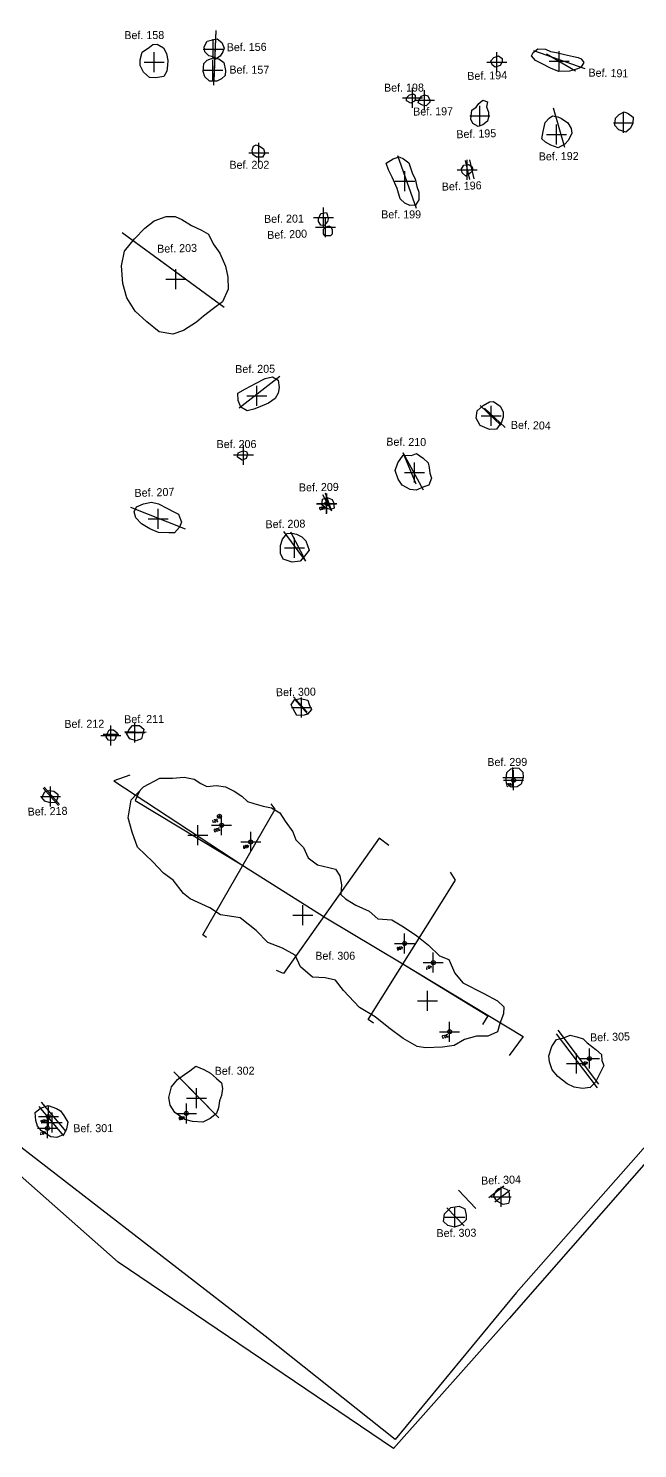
# Model space of a CAD drawing. Header units: metres. Extents: x 4462689 to 4462813, y 5793999 to 5794154.
# Drawn here: x 4462714.84 to 4462730.07, y 5793999.48 to 5794034.97 of the extents above; entities that cross this region are included whole.
import ezdxf
from ezdxf.enums import TextEntityAlignment as Align

# ---------------------------------------------------------------- set-up
doc = ezdxf.new("R2010")
doc.units = ezdxf.units.M
doc.header["$PDMODE"] = 2
doc.header["$PDSIZE"] = 0.25
for name, color, linetype in [('Bef.Nr.', 7, 'Continuous'), ('Befunde Pl.1', 7, 'Continuous'), ('GGok', 50, 'Continuous'), ('GGuk', 5, 'Continuous'), ('Keramik Pl.1', 60, 'Continuous'), ('Profile', 5, 'Continuous')]:
    doc.layers.add(name, color=color, linetype=linetype)
doc.layers.get('0').off()
doc.styles.add('ROMANS', font='ROMANS.shx', dxfattribs={"width": 0.75})

# ---------------------------------------------------------------- blocks, each defined once
blk = doc.blocks.new('MESSPUNKT')
for p, q in [((0.04, 0), (-0.04, 0)), ((0, -0.04), (0, 0.04))]:
    blk.add_line(p, q)
blk.add_circle((0, 0), 0.05)
at = {"style": 'ROMANS', "width": 0.75, "flags": 1}
for tag, p in [('STANDPUNKT', (-0.06, -0.05)), ('MESSWERT', (-0.06, 0.05)), ('KOORDINATEN', (-0.06, -0.15))]:
    blk.add_attdef(tag, text='', height=0.07, dxfattribs=at).set_placement(p, align=Align.RIGHT)
at = {"style": 'ROMANS', "width": 0.75}
for tag, p in [('NUMMER', (0.06, 0.05)), ('INFO', (0.06, -0.15))]:
    blk.add_attdef(tag, p, '', height=0.07, dxfattribs=at)

msp = doc.modelspace()

# ---------------------------------------------------------------- linework, layer by layer
at = {"layer": 'Befunde Pl.1'}
for points in [[(4462718.219764297, 5794034.486815101, 52.7935), (4462718.296903322, 5794034.345747491, 52.7838), (4462718.326685591, 5794034.172554689, 52.8025), (4462718.323519126, 5794034.053628183, 52.7913), (4462718.299434175, 5794033.90205881, 52.78739999999999), (4462718.223890414, 5794033.769938107, 52.79469999999999), (4462718.023865011, 5794033.735312129, 52.7948), (4462717.865632193, 5794033.750279594, 52.803), (4462717.723834822, 5794033.883514709, 52.79139999999999), (4462717.635656712, 5794034.04736803, 52.8072), (4462717.639410755, 5794034.186354314, 52.8005), (4462717.686448079, 5794034.378819636, 52.8121), (4462717.86894374, 5794034.505769168, 52.812), (4462717.949036434, 5794034.576009685, 52.80359999999999), (4462718.061711182, 5794034.578376353, 52.8031)], [(4462719.564398482, 5794034.715525632, 52.76209999999999), (4462719.674636286, 5794034.620093214, 52.759), (4462719.737512424, 5794034.479535606, 52.7787), (4462719.6980235, 5794034.386681287, 52.80149999999999), (4462719.638119176, 5794034.277508524, 52.8119), (4462719.547838286, 5794034.222222624, 52.8268), (4462719.423541618, 5794034.271792658, 52.8166), (4462719.349564388, 5794034.28728522, 52.8102), (4462719.249730913, 5794034.390101402, 52.8011), (4462719.23686482, 5794034.51651704, 52.80689999999999), (4462719.313684676, 5794034.6586588, 52.7932), (4462719.410911989, 5794034.68207438, 52.7733)], [(4462727.573518334, 5794034.465189337, 52.6162), (4462727.764317973, 5794034.451980336, 52.6203), (4462727.889917315, 5794034.397272887, 52.6297), (4462728.043100282, 5794034.376588865, 52.634), (4462728.238678811, 5794034.31971498, 52.6477), (4462728.461181344, 5794034.269358617, 52.6288), (4462728.581273038, 5794034.251425557, 52.6309), (4462728.655510503, 5794034.216191358, 52.6276), (4462728.723762454, 5794034.121564028, 52.61079999999999), (4462728.648762954, 5794034.000723122, 52.60839999999999), (4462728.541419964, 5794033.956172898, 52.6173), (4462728.362552709, 5794033.904422002, 52.6293), (4462728.099247659, 5794033.899246082, 52.65699999999999), (4462727.910401853, 5794033.973508196, 52.6348), (4462727.669017295, 5794034.09995785, 52.63049999999999), (4462727.517128992, 5794034.175750617, 52.63329999999999), (4462727.414403518, 5794034.287530969, 52.6243), (4462727.453640053, 5794034.376091538, 52.6179)], [(4462719.727730531, 5794034.120208507, 52.7809), (4462719.768325147, 5794033.92675162, 52.8047), (4462719.763503157, 5794033.795231894, 52.7897), (4462719.66852958, 5794033.71451238, 52.8073), (4462719.550564127, 5794033.655301554, 52.8065), (4462719.369424087, 5794033.659302288, 52.8206), (4462719.252698107, 5794033.765675622, 52.823), (4462719.209396014, 5794033.898610448, 52.83079999999999), (4462719.223406124, 5794034.096422095, 52.8091), (4462719.310391458, 5794034.179758472, 52.81179999999999), (4462719.422922404, 5794034.225005197, 52.8176), (4462719.601354179, 5794034.211342407, 52.8095)], [(4462726.588077578, 5794034.288252352, 52.64079999999999), (4462726.683068105, 5794034.226505694, 52.6533), (4462726.681519524, 5794034.13862935, 52.6513), (4462726.629422478, 5794034.044641331, 52.647), (4462726.508175294, 5794034.009357899, 52.64029999999999), (4462726.433962861, 5794034.066056707, 52.637), (4462726.401898486, 5794034.160368826, 52.647), (4462726.47473968, 5794034.24496747, 52.6535)], [(4462724.469581949, 5794033.343160256, 52.64269999999999), (4462724.509978644, 5794033.309971146, 52.64969999999999), (4462724.512018874, 5794033.20061806, 52.6461), (4462724.493005398, 5794033.156800623, 52.6358), (4462724.40206641, 5794033.102482666, 52.6452), (4462724.291635983, 5794033.168567464, 52.64549999999999), (4462724.294394764, 5794033.242720272, 52.6334), (4462724.368357212, 5794033.318421569, 52.63609999999999)], [(4462724.741566071, 5794033.313294431, 52.6471), (4462724.827889661, 5794033.290203359, 52.65209999999999), (4462724.865361818, 5794033.19612766, 52.6516), (4462724.874616809, 5794033.133996467, 52.6508), (4462724.784356828, 5794033.03631517, 52.6629), (4462724.692930078, 5794033.055120479, 52.6594), (4462724.581366882, 5794033.111839549, 52.6332), (4462724.610510625, 5794033.186905468, 52.6496), (4462724.669245464, 5794033.283195595, 52.6517)], [(4462726.291734885, 5794033.018668821, 52.62529999999999), (4462726.339992972, 5794032.883276736, 52.6275), (4462726.337503653, 5794032.764934591, 52.6274), (4462726.317455437, 5794032.653591386, 52.6179), (4462726.197828473, 5794032.561875033, 52.62199999999999), (4462726.078824561, 5794032.52303383, 52.63419999999999), (4462725.946063738, 5794032.594185527, 52.62679999999999), (4462725.896976433, 5794032.70925023, 52.6363), (4462725.927554444, 5794032.927975619, 52.63819999999999), (4462726.028632304, 5794033.003743594, 52.6346), (4462726.095957412, 5794033.098704324, 52.6214), (4462726.199036285, 5794033.185296159, 52.6442), (4462726.311815355, 5794033.142090476, 52.6299)], [(4462728.07713598, 5794032.768731277, 52.6582), (4462728.165124635, 5794032.726461114, 52.6576), (4462728.323316473, 5794032.615230577, 52.6454), (4462728.402388613, 5794032.476303775, 52.6311), (4462728.425720637, 5794032.353367259, 52.6259), (4462728.342901584, 5794032.18484161, 52.6434), (4462728.24959338, 5794032.077618389, 52.6595), (4462728.083991129, 5794031.990234786, 52.6631), (4462727.894845156, 5794032.059984705, 52.65979999999999), (4462727.766829869, 5794032.133577683, 52.65579999999999), (4462727.669760589, 5794032.214914358, 52.6531), (4462727.70296946, 5794032.401294134, 52.6438), (4462727.752910749, 5794032.6246199, 52.6514), (4462727.852646597, 5794032.731719155, 52.6622), (4462727.942756821, 5794032.787271272, 52.6678)], [(4462729.829168403, 5794032.85015713, 52.583), (4462729.957439775, 5794032.758059438, 52.6139), (4462729.950609406, 5794032.596215853, 52.62059999999999), (4462729.878516494, 5794032.476524616, 52.6142), (4462729.776591752, 5794032.378464651, 52.60819999999999), (4462729.599063074, 5794032.44105018, 52.6086), (4462729.499091495, 5794032.548886415, 52.6032), (4462729.515275909, 5794032.727544928, 52.5905), (4462729.604580395, 5794032.820857353, 52.5848), (4462729.730395677, 5794032.889795984, 52.5944)], [(4462720.532459145, 5794032.061755135, 52.6768), (4462720.636034862, 5794032.021889852, 52.67759999999999), (4462720.72220147, 5794031.96605576, 52.67269999999999), (4462720.755496476, 5794031.859160098, 52.6687), (4462720.694316823, 5794031.754203202, 52.6931), (4462720.546747185, 5794031.757225102, 52.6993), (4462720.448433612, 5794031.819057629, 52.6892), (4462720.436888169, 5794031.934975846, 52.6894), (4462720.468627726, 5794032.031539246, 52.6946)], [(4462724.108634478, 5794031.767714955, 52.6392), (4462724.213312402, 5794031.717400024, 52.6425), (4462724.349160019, 5794031.615359468, 52.6441), (4462724.39488926, 5794031.489126799, 52.6439), (4462724.43894147, 5794031.342248611, 52.6576), (4462724.508699188, 5794031.218085327, 52.6406), (4462724.551979182, 5794031.026650502, 52.6393), (4462724.602437226, 5794030.878920661, 52.6243), (4462724.60006422, 5794030.689733853, 52.63429999999999), (4462724.516435284, 5794030.560205434, 52.64), (4462724.377029326, 5794030.544458094, 52.6536), (4462724.251633217, 5794030.603653161, 52.6425), (4462724.129391461, 5794030.713063961, 52.6321), (4462724.056367795, 5794030.972163873, 52.6509), (4462723.935836037, 5794031.258729425, 52.6606), (4462723.840533161, 5794031.442543903, 52.65869999999999), (4462723.787259311, 5794031.605447113, 52.6597), (4462723.957248551, 5794031.71540137, 52.6409)], [(4462725.844448421, 5794031.572157685, 52.6478), (4462725.930888159, 5794031.514432719, 52.6441), (4462725.952289664, 5794031.424741553, 52.6374), (4462725.891721238, 5794031.36172135, 52.63799999999999), (4462725.772784626, 5794031.281115504, 52.6275), (4462725.684936364, 5794031.361076388, 52.6292), (4462725.667430582, 5794031.467952239, 52.6315), (4462725.722947916, 5794031.554554352, 52.6348)], [(4462718.680183033, 5794030.194920869, 52.75269999999999), (4462718.921175259, 5794030.048048282, 52.7627), (4462719.172538009, 5794029.93310409, 52.7479), (4462719.34252103, 5794029.835179871, 52.71959999999999), (4462719.457333299, 5794029.590699559, 52.6965), (4462719.623201582, 5794029.360093808, 52.67839999999999), (4462719.768473694, 5794029.029663521, 52.6927), (4462719.825753764, 5794028.756977248, 52.6719), (4462719.832584616, 5794028.455817723, 52.6712), (4462719.693742852, 5794028.141654766, 52.6832), (4462719.469170103, 5794027.977625741, 52.6753), (4462719.222596019, 5794027.785631179, 52.70649999999999), (4462719.044858197, 5794027.628526004, 52.7012), (4462718.723149083, 5794027.421193671, 52.655), (4462718.455041995, 5794027.329173404, 52.7389), (4462718.113680854, 5794027.391379285, 52.756), (4462717.798964217, 5794027.644696651, 52.7607), (4462717.514449616, 5794027.903402609, 52.7735), (4462717.304734217, 5794028.241426469, 52.79399999999999), (4462717.205272091, 5794028.602351761, 52.7906), (4462717.170932209, 5794029.042513995, 52.7885), (4462717.247674249, 5794029.410360415, 52.7736), (4462717.492397819, 5794029.712994146, 52.7976), (4462717.749421217, 5794029.978512456, 52.79469999999999), (4462717.982808658, 5794030.161076612, 52.7751), (4462718.282871626, 5794030.270690963, 52.77989999999999), (4462718.509252049, 5794030.271765445, 52.7759)], [(4462722.295787544, 5794030.373159674, 52.6428), (4462722.313135388, 5794030.320611577, 52.6585), (4462722.332794111, 5794030.215416452, 52.66259999999999), (4462722.32085379, 5794030.145331726, 52.6576), (4462722.234839783, 5794030.047179596, 52.6665), (4462722.151563959, 5794030.058251056, 52.6778), (4462722.095805532, 5794030.152022894, 52.6689), (4462722.096299849, 5794030.214356559, 52.6554), (4462722.154956638, 5794030.34838518, 52.6566)], [(4462722.397618292, 5794030.01469195, 52.6545), (4462722.433836312, 5794029.940209031, 52.65399999999999), (4462722.433645713, 5794029.830702942, 52.6589), (4462722.388909209, 5794029.791092147, 52.6565), (4462722.253999924, 5794029.786904648, 52.659), (4462722.221462118, 5794029.841584634, 52.6582), (4462722.214090297, 5794029.956910505, 52.6554), (4462722.264884073, 5794030.005588243, 52.65399999999999), (4462722.346855672, 5794030.036277281, 52.6486)], [(4462721.087507061, 5794026.181391197, 52.6224), (4462721.109334272, 5794026.000919861, 52.6034), (4462721.085575139, 5794025.860678057, 52.6003), (4462721.01169997, 5794025.722790569, 52.6209), (4462720.843768432, 5794025.606755536, 52.6529), (4462720.62270811, 5794025.516348268, 52.6783), (4462720.475195641, 5794025.458930142, 52.6879), (4462720.308495162, 5794025.416970035, 52.6847), (4462720.152188212, 5794025.508561396, 52.6903), (4462720.08228531, 5794025.676017045, 52.6929), (4462720.073099095, 5794025.855051297, 52.6794), (4462720.268933948, 5794025.967638865, 52.6815), (4462720.514970089, 5794026.095844393, 52.6772), (4462720.763679473, 5794026.222458144, 52.6501), (4462720.94622632, 5794026.269055341, 52.6337)], [(4462726.463743163, 5794025.648764858, 52.7127), (4462726.634169221, 5794025.534446623, 52.70859999999999), (4462726.706842443, 5794025.39430993, 52.7239), (4462726.709219718, 5794025.256775175, 52.7138), (4462726.661598011, 5794025.130083926, 52.7044), (4462726.542655749, 5794024.957144229, 52.701), (4462726.364432286, 5794024.952083861, 52.69919999999999), (4462726.133815376, 5794025.049901755, 52.6926), (4462726.034090634, 5794025.228777901, 52.695), (4462726.057992614, 5794025.413210423, 52.7106), (4462726.206039641, 5794025.549891431, 52.7171), (4462726.361958026, 5794025.639255615, 52.71399999999999)], [(4462720.290774738, 5794024.401772043, 52.704), (4462720.321044243, 5794024.329185218, 52.70839999999999), (4462720.287089379, 5794024.220608805, 52.7035), (4462720.181907317, 5794024.182590074, 52.7059), (4462720.065856957, 5794024.261073919, 52.7066), (4462720.085688422, 5794024.364727973, 52.7031), (4462720.212835415, 5794024.419870716, 52.71329999999999)], [(4462717.723509375, 5794023.088895598, 52.67369999999999), (4462717.921659876, 5794023.13294998, 52.6674), (4462718.09546195, 5794023.089536631, 52.6611), (4462718.316405293, 5794022.976163927, 52.6696), (4462718.459504242, 5794022.895976019, 52.68399999999999), (4462718.595453845, 5794022.835846196, 52.674), (4462718.667036256, 5794022.630439142, 52.6865), (4462718.619889531, 5794022.506756943, 52.6911), (4462718.493012475, 5794022.363889476, 52.6679), (4462718.351560638, 5794022.365161374, 52.6951), (4462718.091606738, 5794022.373214958, 52.6873), (4462717.875837072, 5794022.469845704, 52.6792), (4462717.670207352, 5794022.594838777, 52.6799), (4462717.52445833, 5794022.742030768, 52.68869999999999), (4462717.483307176, 5794022.891707861, 52.6874), (4462717.547116899, 5794023.015179152, 52.6791)], [(4462722.430114401, 5794023.203125341, 52.691), (4462722.470165015, 5794023.121257898, 52.7108), (4462722.484658837, 5794022.98679549, 52.6988), (4462722.392218544, 5794022.953451947, 52.7193), (4462722.27755444, 5794022.98741065, 52.719), (4462722.177565053, 5794023.064396119, 52.72059999999999), (4462722.189276917, 5794023.20983632, 52.7073), (4462722.308022908, 5794023.246033004, 52.704)], [(4462721.545658394, 5794022.334180929, 52.7292), (4462721.673871383, 5794022.266724798, 52.73659999999999), (4462721.77265765, 5794022.165190551, 52.7329), (4462721.857159267, 5794021.933244766, 52.7292), (4462721.745753604, 5794021.783880687, 52.7186), (4462721.638308795, 5794021.661208959, 52.7248), (4462721.43064862, 5794021.632281247, 52.7116), (4462721.210511015, 5794021.707893641, 52.71679999999999), (4462721.146359547, 5794021.852667117, 52.7292), (4462721.145369719, 5794022.04657212, 52.7286), (4462721.192351138, 5794022.205082077, 52.7134), (4462721.307833802, 5794022.346504615, 52.7101), (4462721.430339271, 5794022.360958339, 52.7209)], [(4462721.636448711, 5794018.223701723, 52.76299999999999), (4462721.823421142, 5794018.18734186, 52.7869), (4462721.861767693, 5794018.078425827, 52.7833), (4462721.916890004, 5794017.950138842, 52.7841), (4462721.817094557, 5794017.831882686, 52.7707), (4462721.731871957, 5794017.808725647, 52.7744), (4462721.554847322, 5794017.800564827, 52.772), (4462721.4656853, 5794017.954058518, 52.7596), (4462721.405945113, 5794018.063533401, 52.76659999999999), (4462721.496671925, 5794018.195583753, 52.7606)], [(4462716.969386663, 5794017.441293918, 52.7188), (4462717.059821678, 5794017.371067443, 52.7132), (4462717.009104906, 5794017.212641974, 52.7198), (4462716.977473318, 5794017.177901614, 52.7329), (4462716.847299584, 5794017.186366174, 52.73859999999999), (4462716.787169069, 5794017.260356587, 52.7324), (4462716.824312258, 5794017.358393331, 52.72079999999999), (4462716.863338647, 5794017.444527825, 52.7108)], [(4462717.623645607, 5794017.552411389, 52.7364), (4462717.725777806, 5794017.458431263, 52.74429999999999), (4462717.698384401, 5794017.317061602, 52.7567), (4462717.672435134, 5794017.215157551, 52.756), (4462717.536861318, 5794017.170464146, 52.7701), (4462717.380085083, 5794017.221186451, 52.7485), (4462717.301820824, 5794017.336177562, 52.73649999999999), (4462717.350363628, 5794017.441334616, 52.7575), (4462717.44099997, 5794017.549737308, 52.74799999999999)], [(4462727.099543284, 5794016.481519409, 52.75249999999999), (4462727.198848162, 5794016.384449583, 52.7549), (4462727.209677601, 5794016.250605481, 52.7611), (4462727.155300905, 5794016.08423678, 52.75929999999999), (4462727.054628129, 5794016.017856343, 52.7662), (4462726.910791699, 5794016.006969139, 52.7631), (4462726.786670442, 5794016.105483725, 52.76699999999999), (4462726.78024952, 5794016.204853853, 52.7613), (4462726.795110063, 5794016.373272865, 52.7542), (4462726.897628845, 5794016.46776953, 52.7622), (4462727.004135705, 5794016.494053913, 52.7558)], [(4462715.576689437, 5794015.836146059, 52.72639999999999), (4462715.572636134, 5794015.735770662, 52.738), (4462715.516664105, 5794015.618413335, 52.75059999999999), (4462715.359231633, 5794015.626155884, 52.7483), (4462715.253600216, 5794015.657040404, 52.74119999999999), (4462715.181951484, 5794015.752044401, 52.739), (4462715.255509896, 5794015.890367392, 52.7307), (4462715.358501991, 5794015.930513104, 52.7322), (4462715.477620216, 5794015.913571183, 52.7247)], [(4462718.130495061, 5794016.237450598, 52.7559), (4462718.446221024, 5794016.232809791, 52.78819999999999), (4462718.737676702, 5794016.262042772, 52.7898), (4462718.982344181, 5794016.212561111, 52.78909999999999), (4462719.152750881, 5794016.104015193, 52.774), (4462719.303063686, 5794016.027926098, 52.77709999999999), (4462719.547968324, 5794016.052370507, 52.76849999999999), (4462719.769676802, 5794016.021826754, 52.7939), (4462719.983011644, 5794015.906318466, 52.7875), (4462720.176805936, 5794015.781212941, 52.78529999999999), (4462720.320979916, 5794015.655286162, 52.7915), (4462720.47643612, 5794015.600412047, 52.76749999999999), (4462720.709747923, 5794015.537940831, 52.7887), (4462720.914221797, 5794015.497249739, 52.7841), (4462721.123039535, 5794015.369041618, 52.7881), (4462721.258640482, 5794015.159750378, 52.7909), (4462721.448026784, 5794014.895389587, 52.7939), (4462721.525829151, 5794014.693932489, 52.7894), (4462721.719802432, 5794014.500989971, 52.7786), (4462721.837572449, 5794014.242403924, 52.7829), (4462722.071269718, 5794014.072223323, 52.77), (4462722.347378472, 5794014.005748248, 52.762), (4462722.516568653, 5794013.963435101, 52.75719999999999), (4462722.625814272, 5794013.795019973, 52.75479999999999), (4462722.664042889, 5794013.569394746, 52.7419), (4462722.65157726, 5794013.330502516, 52.7389), (4462722.766192849, 5794013.216991519, 52.7315), (4462723.025436328, 5794013.059168961, 52.72549999999999), (4462723.355977328, 5794012.9110687, 52.7291), (4462723.57524612, 5794012.718453549, 52.73039999999999), (4462723.923567176, 5794012.692675813, 52.7363), (4462724.214849805, 5794012.520384228, 52.7466), (4462724.551536285, 5794012.297190871, 52.7406), (4462724.842214148, 5794012.05933951, 52.7406), (4462725.119707374, 5794011.796996204, 52.7509), (4462725.352078435, 5794011.704059187, 52.7425), (4462725.49761047, 5794011.361211879, 52.7404), (4462725.699474469, 5794011.115180222, 52.7376), (4462726.224389663, 5794010.849858834, 52.7439), (4462726.569693279, 5794010.667949919, 52.73749999999999), (4462726.725751389, 5794010.520380187, 52.722), (4462726.718281209, 5794010.346819919, 52.738), (4462726.620036417, 5794010.106087784, 52.7235), (4462726.56979296, 5794009.893311364, 52.7211), (4462726.325410653, 5794009.785435982, 52.7004), (4462726.04272957, 5794009.786695075, 52.7155), (4462725.744699869, 5794009.699983035, 52.7204), (4462725.480480542, 5794009.555199759, 52.7344), (4462725.194684582, 5794009.508935411, 52.7503), (4462724.767031224, 5794009.498090805, 52.7406), (4462724.559673197, 5794009.523710677, 52.72429999999999), (4462724.206908697, 5794009.731788567, 52.7483), (4462723.846611104, 5794009.994800075, 52.7479), (4462723.506881909, 5794010.271899199, 52.73579999999999), (4462723.118205875, 5794010.506462965, 52.7278), (4462722.715331558, 5794010.924773647, 52.7258), (4462722.515619884, 5794011.187135262, 52.7414), (4462722.263069081, 5794011.244109129, 52.74329999999999), (4462721.939675473, 5794011.257018987, 52.75), (4462721.642158109, 5794011.516554473, 52.7664), (4462721.511054883, 5794011.809414788, 52.7832), (4462721.189218892, 5794011.987060992, 52.7749), (4462720.828930715, 5794012.124317104, 52.7689), (4462720.536778411, 5794012.42575672, 52.7774), (4462720.132788872, 5794012.742683198, 52.7841), (4462719.868519243, 5794012.786472262, 52.7727), (4462719.643912162, 5794012.820717112, 52.7734), (4462719.373431897, 5794012.995188531, 52.7838), (4462718.884056339, 5794013.214741103, 52.7946), (4462718.717536755, 5794013.350270172, 52.78059999999999), (4462718.45922367, 5794013.686287776, 52.8016), (4462718.220861204, 5794013.858999369, 52.7977), (4462717.955414007, 5794014.145442742, 52.785), (4462717.571377159, 5794014.50817861, 52.79679999999999), (4462717.435936983, 5794014.886494416, 52.7725), (4462717.337086563, 5794015.245821014, 52.7641), (4462717.407921686, 5794015.697177364, 52.7812), (4462717.722612762, 5794016.015592356, 52.7655)], [(4462728.383102375, 5794009.812006366, 52.7423), (4462728.55101477, 5794009.767409086, 52.74239999999999), (4462728.702414407, 5794009.721616505, 52.7387), (4462728.808107451, 5794009.621730419, 52.72719999999999), (4462729.022998146, 5794009.454518461, 52.7354), (4462729.161130827, 5794009.329226271, 52.7436), (4462729.171586984, 5794009.176511541, 52.749), (4462729.223006507, 5794009.053062877, 52.7566), (4462729.138224229, 5794008.884142585, 52.7614), (4462729.018274883, 5794008.635430954, 52.7425), (4462728.880527264, 5794008.501258367, 52.71029999999999), (4462728.687842451, 5794008.476334229, 52.711), (4462728.483405601, 5794008.513217614, 52.7205), (4462728.303178478, 5794008.592141087, 52.7129), (4462728.073236374, 5794008.778026424, 52.7124), (4462727.928724728, 5794008.946784104, 52.69989999999999), (4462727.867632063, 5794009.141336426, 52.7129), (4462727.850380962, 5794009.295216799, 52.71959999999999), (4462727.919707343, 5794009.523870626, 52.7416), (4462728.036213849, 5794009.699906629, 52.7481), (4462728.201341907, 5794009.733421176, 52.7498)], [(4462719.027413371, 5794009.036503574, 52.803), (4462719.225641806, 5794008.948836379, 52.8174), (4462719.392596417, 5794008.857159458, 52.81629999999999), (4462719.544142786, 5794008.731451431, 52.8131), (4462719.664986628, 5794008.619416542, 52.8016), (4462719.697832469, 5794008.480116432, 52.7803), (4462719.669596949, 5794008.300568623, 52.7861), (4462719.619131639, 5794008.168410756, 52.7707), (4462719.594792461, 5794007.991398399, 52.7721), (4462719.545493412, 5794007.851386244, 52.7639), (4462719.388497877, 5794007.728839387, 52.7589), (4462719.200501482, 5794007.636602705, 52.75059999999999), (4462718.941477118, 5794007.649534401, 52.7663), (4462718.751754319, 5794007.703250689, 52.7674), (4462718.505014499, 5794007.878893141, 52.7759), (4462718.38385633, 5794008.06296046, 52.7883), (4462718.355481034, 5794008.250540423, 52.7885), (4462718.42350319, 5794008.520954746, 52.7669), (4462718.566338589, 5794008.700159264, 52.7954), (4462718.74504974, 5794008.827387149, 52.8166), (4462718.875795508, 5794008.915939303, 52.8065)], [(4462715.340588751, 5794008.051614694, 52.8074), (4462715.548088126, 5794007.976614765, 52.79399999999999), (4462715.646258064, 5794007.921451522, 52.7905), (4462715.730995288, 5794007.800054889, 52.8047), (4462715.825288434, 5794007.63527618, 52.7922), (4462715.797801791, 5794007.471083475, 52.7767), (4462715.725165238, 5794007.325463211, 52.76089999999999), (4462715.558064752, 5794007.250904792, 52.7679), (4462715.400708163, 5794007.272181159, 52.7682), (4462715.168011258, 5794007.418887535, 52.7691), (4462715.071826335, 5794007.540270031, 52.7663), (4462715.025935485, 5794007.678531991, 52.7571), (4462715.010536371, 5794007.8804409, 52.77449999999999), (4462715.147829294, 5794007.983858275, 52.7827)], [(4462726.68757479, 5794006.000648131, 52.6847), (4462726.816453551, 5794005.944399442, 52.7034), (4462726.853260388, 5794005.86067784, 52.6956), (4462726.868892367, 5794005.705045771, 52.7029), (4462726.839199453, 5794005.605700057, 52.6872), (4462726.711375458, 5794005.578859111, 52.68959999999999), (4462726.547871244, 5794005.66140396, 52.6803), (4462726.471874215, 5794005.787389599, 52.693), (4462726.525110014, 5794005.910655652, 52.6801), (4462726.593461447, 5794005.981632913, 52.6977)], [(4462725.607738597, 5794005.534436015, 52.7082), (4462725.748840827, 5794005.471073477, 52.7151), (4462725.785421569, 5794005.310127339, 52.7211), (4462725.783910941, 5794005.196469441, 52.7107), (4462725.643109262, 5794005.061728774, 52.6959), (4462725.493919905, 5794005.012551282, 52.6925), (4462725.322236826, 5794005.05330383, 52.67179999999999), (4462725.216616136, 5794005.153311429, 52.6832), (4462725.238130137, 5794005.341058701, 52.7033), (4462725.398505693, 5794005.504387359, 52.6925)]]:
    msp.add_polyline3d(points, close=True, dxfattribs=at)
msp.add_polyline3d([(4462724.543028429, 5794024.351687253, 52.7282), (4462724.543028429, 5794024.351687253, 52.7282), (4462724.707564809, 5794024.23618509, 52.7246), (4462724.831580383, 5794024.118558233, 52.7417), (4462724.855847472, 5794023.998850597, 52.7538), (4462724.877554388, 5794023.854250078, 52.74239999999999), (4462724.917019738, 5794023.7299367, 52.7671), (4462724.852495252, 5794023.559241062, 52.7706), (4462724.723039237, 5794023.512797655, 52.7772), (4462724.537236336, 5794023.431846299, 52.7735), (4462724.386357932, 5794023.452392527, 52.78), (4462724.185839214, 5794023.557635974, 52.77879999999999), (4462724.083001431, 5794023.71013791, 52.7556), (4462724.011051411, 5794023.923911258, 52.7235), (4462724.072056675, 5794024.117029765, 52.7397), (4462724.212094242, 5794024.306047647, 52.72059999999999), (4462724.420427578, 5794024.300585871, 52.7198), (4462724.543028429, 5794024.351687253, 52.7282)], dxfattribs=at)
for p in [(4462717.984272211, 5794034.129059419, 52.8124), (4462719.464019343, 5794034.453103533, 52.799), (4462726.548878091, 5794034.130787147, 52.6506), (4462728.104056083, 5794034.15775813, 52.6517), (4462719.451829256, 5794033.929546563, 52.8292), (4462724.437614579, 5794033.24220617, 52.6439), (4462724.743398466, 5794033.179129114, 52.6414), (4462726.121891472, 5794032.785676042, 52.64649999999999), (4462729.716541671, 5794032.616507353, 52.6209), (4462728.04126779, 5794032.319432488, 52.6379), (4462720.599224428, 5794031.868022209, 52.6942), (4462725.804849212, 5794031.43986648, 52.6316), (4462724.252521836, 5794031.155912866, 52.67409999999999), (4462722.218290998, 5794030.251995093, 52.66329999999999), (4462722.264884073, 5794030.005588243, 52.65399999999999), (4462718.531185623, 5794028.707160124, 52.7674), (4462720.55510927, 5794025.79229844, 52.6841), (4462726.404471837, 5794025.292982606, 52.6914), (4462720.217645513, 5794024.316275046, 52.686), (4462724.493339629, 5794023.872267528, 52.75339999999999), (4462722.294682551, 5794023.094402648, 52.7438), (4462722.300802807, 5794023.099152645, 52.742), (4462718.088800179, 5794022.718311428, 52.6963), (4462721.495686733, 5794021.989732089, 52.758), (4462721.671939716, 5794018.004397531, 52.76839999999999), (4462716.903842455, 5794017.299844822, 52.7341), (4462717.503880113, 5794017.37905662, 52.7927), (4462726.951730864, 5794016.25318446, 52.7669), (4462715.394768432, 5794015.776502472, 52.7404), (4462719.078434497, 5794014.810364713, 52.7794), (4462721.701528933, 5794012.811779829, 52.772), (4462724.816428507, 5794010.67194146, 52.7645), (4462728.539395887, 5794009.102454968, 52.74049999999999), (4462719.046980033, 5794008.23554228, 52.7904), (4462715.437402234, 5794007.627087323, 52.7877), (4462726.659434224, 5794005.771089515, 52.69239999999999), (4462725.498487, 5794005.263471111, 52.7089)]:
    msp.add_point(p, dxfattribs=at)
at = {"layer": 'GGok'}
msp.add_polyline3d([(4462759.697810051, 5794040.330263775, 53.0274), (4462753.496505823, 5794033.111721236, 52.9272), (4462747.659325363, 5794026.355147336, 53.0207), (4462742.081913492, 5794020.130333803, 53.0679), (4462732.99178857, 5794009.725717699, 53.4017), (4462726.854134267, 5794002.728921903, 53.37939999999999), (4462723.967373754, 5793999.478170629, 53.4377), (4462723.962841129, 5793999.477330803, 53.4303), (4462717.082679041, 5794004.140314788, 53.23789999999999), (4462710.026214337, 5794010.380653177, 53.2479), (4462705.97530359, 5794013.818757533, 53.2535), (4462701.176234767, 5794018.162144576, 53.2271), (4462695.233322572, 5794023.290983771, 53.229), (4462692.120014175, 5794026.221983134, 53.268), (4462698.194016235, 5794033.438886068, 53.2864), (4462704.530203929, 5794040.691011502, 53.3545)], dxfattribs=at)
msp.add_polyline3d([(4462759.697810051, 5794040.330263775, 53.0274), (4462753.496505823, 5794033.111721236, 52.9272), (4462747.659325363, 5794026.355147336, 53.0207), (4462742.081913492, 5794020.130333803, 53.0679), (4462732.99178857, 5794009.725717699, 53.4017), (4462726.854134267, 5794002.728921903, 53.37939999999999), (4462723.967373754, 5793999.478170629, 53.4377), (4462723.962841129, 5793999.477330803, 53.4303), (4462717.082679041, 5794004.140314788, 53.23789999999999), (4462710.026214337, 5794010.380653177, 53.2479), (4462705.97530359, 5794013.818757533, 53.2535), (4462701.176234767, 5794018.162144576, 53.2271), (4462695.233322572, 5794023.290983771, 53.229), (4462692.120014175, 5794026.221983134, 53.268), (4462698.194016235, 5794033.438886068, 53.2864), (4462704.530203929, 5794040.691011502, 53.3545)], dxfattribs=at)
at = {"layer": 'GGuk'}
msp.add_polyline3d([(4462759.689842618, 5794040.550872954, 52.6191), (4462754.175911222, 5794034.164403123, 52.52439999999999), (4462748.413842071, 5794027.59658086, 52.5662), (4462743.376749528, 5794021.850455561, 52.5934), (4462736.569781731, 5794014.125720244, 52.6271), (4462730.705512988, 5794007.53456274, 52.7577), (4462727.032513872, 5794003.367246871, 52.69639999999999), (4462724.009087928, 5793999.70302104, 52.7734), (4462720.759818559, 5794002.285305586, 52.812), (4462713.582265451, 5794007.835511206, 52.9427), (4462707.780777273, 5794013.007535443, 52.9273), (4462702.470237221, 5794017.577871098, 52.9549), (4462697.065283306, 5794021.842730091, 52.849), (4462692.392629525, 5794026.148535531, 52.7805), (4462698.142260028, 5794033.033530206, 52.6494), (4462704.045836754, 5794039.670246711, 52.61829999999999)], dxfattribs=at)
at = {"layer": 'Keramik Pl.1'}
for p in [(4462726.966496411, 5794016.182340416, 52.7739), (4462726.966496411, 5794016.182340416, 52.7739), (4462719.672177938, 5794015.059646593, 52.79099999999999), (4462719.672177938, 5794015.059646593, 52.79099999999999), (4462720.398504079, 5794014.639995265, 52.77989999999999), (4462720.398504079, 5794014.639995265, 52.77989999999999), (4462724.243173419, 5794012.102321191, 52.73279999999999), (4462724.243173419, 5794012.102321191, 52.73279999999999), (4462724.9612081, 5794011.623826836, 52.737), (4462724.9612081, 5794011.623826836, 52.737), (4462725.370123132, 5794009.896030703, 52.7561), (4462725.370123132, 5794009.896030703, 52.7561), (4462728.864009776, 5794009.224690811, 52.7622), (4462728.864009776, 5794009.224690811, 52.7622), (4462715.343083748, 5794007.777726039, 52.7956), (4462715.343083748, 5794007.777726039, 52.7956), (4462718.790708328, 5794007.854360599, 52.7876), (4462718.790708328, 5794007.854360599, 52.7876), (4462715.320203517, 5794007.483888508, 52.7795), (4462715.320203517, 5794007.483888508, 52.7795)]:
    msp.add_point(p, dxfattribs=at)
at = {"layer": 'Profile'}
for points in [[(4462719.524697453, 5794034.924580646, 52.758), (4462719.472593716, 5794033.558062246, 52.8122)], [(4462719.524697453, 5794034.924580646, 52.758), (4462719.476677536, 5794033.658231003, 52.8122)], [(4462728.754915844, 5794033.961174395, 52.5666), (4462727.472482397, 5794034.417265947, 52.5518)], [(4462728.514714881, 5794033.906072214, 52.5666), (4462727.789886044, 5794034.334872208, 52.5518)], [(4462727.957221483, 5794032.986951976, 52.65039999999999), (4462728.236289091, 5794032.009251103, 52.6189)], [(4462727.957221483, 5794032.986951976, 52.65039999999999), (4462728.236289091, 5794032.009251103, 52.6189)], [(4462724.06905856, 5794031.794819138, 52.6522), (4462724.535929013, 5794030.482513448, 52.6595)], [(4462724.06905856, 5794031.794819138, 52.6522), (4462724.535929013, 5794030.482513448, 52.6595)], [(4462725.87213658, 5794031.197209131, 52.6272), (4462725.763404849, 5794031.675248699, 52.6479)], [(4462725.983016845, 5794031.2156807, 52.6272), (4462725.874285114, 5794031.693720269, 52.6479)], [(4462719.737591519, 5794027.997613575, 52.6453), (4462717.185592066, 5794029.868021525, 52.7432)], [(4462719.737591519, 5794027.997613575, 52.6453), (4462718.054836832, 5794029.229709338, 52.7432)], [(4462721.123678472, 5794026.272682154, 52.619), (4462720.113866597, 5794025.479862023, 52.6498)], [(4462721.123678472, 5794026.272682154, 52.619), (4462720.113866597, 5794025.479862023, 52.6498)], [(4462726.645150831, 5794025.060307342, 52.6622), (4462726.133211126, 5794025.549897689, 52.6725)], [(4462726.756029091, 5794024.996495936, 52.6622), (4462726.244089387, 5794025.486086282, 52.6725)], [(4462724.529985861, 5794023.583310587, 52.7712), (4462724.211993447, 5794024.365032306, 52.6996)], [(4462724.715831692, 5794023.434189319, 52.7712), (4462724.211993447, 5794024.365032306, 52.6996)], [(4462722.429711726, 5794022.910963934, 52.69619999999999), (4462722.202113252, 5794023.318344683, 52.7002)], [(4462722.429711726, 5794022.910963934, 52.69619999999999), (4462722.271220361, 5794023.357403837, 52.7002)], [(4462718.7670733, 5794022.45968903, 52.6759), (4462717.407203084, 5794022.998993543, 52.6581)], [(4462718.7670733, 5794022.45968903, 52.6759), (4462717.407203084, 5794022.998993543, 52.6581)], [(4462721.772392391, 5794021.658481383, 52.6843), (4462721.22745516, 5794022.396679318, 52.7222)], [(4462721.772392391, 5794021.658481383, 52.6843), (4462721.400934647, 5794022.385380219, 52.7222)], [(4462721.805603827, 5794017.880860876, 52.7624), (4462721.469003311, 5794018.266457288, 52.7502)], [(4462721.830795314, 5794017.822756258, 52.7624), (4462721.494194798, 5794018.208352671, 52.7502)], [(4462717.782899581, 5794017.377591219, 52.7551), (4462717.250611782, 5794017.389630758, 52.73179999999999)], [(4462717.782899581, 5794017.377591219, 52.7551), (4462717.250611782, 5794017.389630758, 52.73179999999999)], [(4462717.100109619, 5794017.326915297, 52.7176), (4462716.714741969, 5794017.327102412, 52.7287)], [(4462717.100109619, 5794017.326915297, 52.7176), (4462716.714741969, 5794017.327102412, 52.7287)], [(4462717.380972399, 5794016.307976684, 52.7615), (4462716.980075879, 5794016.16855667, 52.7598), (4462720.180815988, 5794014.06474361, 52.75159999999999), (4462722.272319338, 5794012.745541127, 52.7592), (4462724.154417798, 5794011.621145454, 52.72739999999999), (4462727.210643242, 5794009.777267429, 52.7194), (4462726.859357395, 5794009.306593706, 52.6851)], [(4462715.595044326, 5794015.550645025, 52.7354), (4462715.209565602, 5794015.981722982, 52.7307)], [(4462715.624164892, 5794015.579749647, 52.7354), (4462715.238686169, 5794016.010827602, 52.7307)], [(4462717.616883388, 5794015.909346135, 52.7615), (4462717.511500621, 5794015.678049005, 52.7598), (4462720.180815988, 5794014.06474361, 52.75159999999999), (4462722.272319338, 5794012.745541127, 52.7592), (4462724.154417798, 5794011.621145454, 52.72739999999999), (4462726.324683393, 5794010.291583985, 52.7194), (4462726.193706785, 5794010.076596523, 52.6851)], [(4462719.297305238, 5794012.248574159, 52.8155), (4462719.202214702, 5794012.318445469, 52.8199), (4462721.01317456, 5794015.461783126, 52.7686), (4462720.906879633, 5794015.589267904, 52.75739999999999)], [(4462719.297305238, 5794012.248574159, 52.8155), (4462719.202214702, 5794012.318445469, 52.8199), (4462721.01317456, 5794015.461783126, 52.7686), (4462720.906879633, 5794015.589267904, 52.75739999999999)], [(4462723.847918667, 5794014.551710676, 52.7592), (4462723.609678475, 5794014.738586841, 52.7526), (4462721.215703176, 5794011.350854018, 52.7584), (4462721.042694369, 5794011.425314763, 52.7566)], [(4462723.847918667, 5794014.551710676, 52.7592), (4462723.609678475, 5794014.738586841, 52.7526), (4462721.215703176, 5794011.350854018, 52.7584), (4462721.042694369, 5794011.425314763, 52.7566)], [(4462723.468384456, 5794010.107596808, 52.7176), (4462723.33305192, 5794010.200689475, 52.7166), (4462725.514026348, 5794013.683898151, 52.7645), (4462725.390141009, 5794013.885637272, 52.7594)], [(4462723.468384456, 5794010.107596808, 52.7176), (4462723.33305192, 5794010.200689475, 52.7166), (4462725.514026348, 5794013.683898151, 52.7645), (4462725.390141009, 5794013.885637272, 52.7594)], [(4462729.101739207, 5794008.589847114, 52.72739999999999), (4462728.077926019, 5794009.93981858, 52.7307)], [(4462729.066696058, 5794008.496446009, 52.72739999999999), (4462728.04288287, 5794009.846417475, 52.7307)], [(4462719.480908943, 5794007.872149101, 52.7214), (4462718.475204876, 5794008.891942935, 52.78159999999999)], [(4462719.598988909, 5794007.746254179, 52.7214), (4462718.593284842, 5794008.76604801, 52.78159999999999)], [(4462715.788374796, 5794007.403699339, 52.72289999999999), (4462715.172701838, 5794008.139238122, 52.73189999999999)], [(4462715.724833748, 5794007.290787359, 52.72289999999999), (4462715.109160789, 5794008.02632614, 52.73189999999999)], [(4462726.725646159, 5794006.038878368, 52.6516), (4462726.349769849, 5794005.747349569, 52.66149999999999)], [(4462726.026826291, 5794005.48141616, 52.68889999999999), (4462725.59351197, 5794005.936369111, 52.6565)], [(4462726.87189097, 5794005.930598398, 52.6516), (4462726.49601466, 5794005.639069598, 52.66149999999999)], [(4462725.731633617, 5794005.042884338, 52.68889999999999), (4462725.298319295, 5794005.497837289, 52.6565)]]:
    msp.add_polyline3d(points, dxfattribs=at)

# ---------------------------------------------------------------- block references
at = {"layer": 'Keramik Pl.1'}
ref = msp.add_blockref('MESSPUNKT', (4462722.300802807, 5794023.099152645, 52.742), dxfattribs=dict(at, rotation=194.2283887535801))
ref.add_attrib('NUMMER', '395', (4462722.25493277, 5794023.035939199, 52.742), dxfattribs={"layer": '0', "color": 0, "height": 0.07, "rotation": 194.2283887226185, "style": 'ROMANS', "width": 0.75})
ref = msp.add_blockref('MESSPUNKT', (4462722.300802807, 5794023.099152645, 52.742), dxfattribs=dict(at, rotation=194.2283887535801))
ref.add_attrib('NUMMER', '395', (4462722.25493277, 5794023.035939199, 52.742), dxfattribs={"layer": '0', "color": 0, "height": 0.07, "rotation": 194.2283887226185, "style": 'ROMANS', "width": 0.75})
ref = msp.add_blockref('MESSPUNKT', (4462726.966496411, 5794016.182340416, 52.7739), dxfattribs=dict(at, rotation=194.2283887535801))
ref.add_attrib('NUMMER', '491', (4462726.920626375, 5794016.11912697, 52.7739), dxfattribs={"layer": '0', "color": 0, "height": 0.07, "rotation": 194.2283887226185, "style": 'ROMANS', "width": 0.75})
ref = msp.add_blockref('MESSPUNKT', (4462726.966496411, 5794016.182340416, 52.7739), dxfattribs=dict(at, rotation=194.2283887535801))
ref.add_attrib('NUMMER', '491', (4462726.920626375, 5794016.11912697, 52.7739), dxfattribs={"layer": '0', "color": 0, "height": 0.07, "rotation": 194.2283887226185, "style": 'ROMANS', "width": 0.75})
ref = msp.add_blockref('MESSPUNKT', (4462719.61795548, 5794015.281216323, 52.77619999999999), dxfattribs=dict(at, rotation=194.2283887535801))
ref.add_attrib('NUMMER', '501', (4462719.572085443, 5794015.218002876, 52.77619999999999), dxfattribs={"layer": '0', "color": 0, "height": 0.07, "rotation": 194.2283887226185, "style": 'ROMANS', "width": 0.75})
ref = msp.add_blockref('MESSPUNKT', (4462719.61795548, 5794015.281216323, 52.77619999999999), dxfattribs=dict(at, rotation=194.2283887535801))
ref.add_attrib('NUMMER', '501', (4462719.572085443, 5794015.218002876, 52.77619999999999), dxfattribs={"layer": '0', "color": 0, "height": 0.07, "rotation": 194.2283887226185, "style": 'ROMANS', "width": 0.75})
ref = msp.add_blockref('MESSPUNKT', (4462719.672177938, 5794015.059646593, 52.79099999999999), dxfattribs=dict(at, rotation=194.2283887535801))
ref.add_attrib('NUMMER', '500', (4462719.626307901, 5794014.996433147, 52.79099999999999), dxfattribs={"layer": '0', "color": 0, "height": 0.07, "rotation": 194.2283887226185, "style": 'ROMANS', "width": 0.75})
ref = msp.add_blockref('MESSPUNKT', (4462719.672177938, 5794015.059646593, 52.79099999999999), dxfattribs=dict(at, rotation=194.2283887535801))
ref.add_attrib('NUMMER', '500', (4462719.626307901, 5794014.996433147, 52.79099999999999), dxfattribs={"layer": '0', "color": 0, "height": 0.07, "rotation": 194.2283887226185, "style": 'ROMANS', "width": 0.75})
ref = msp.add_blockref('MESSPUNKT', (4462720.398504079, 5794014.639995265, 52.77989999999999), dxfattribs=dict(at, rotation=194.2283887535801))
ref.add_attrib('NUMMER', '499', (4462720.352634041, 5794014.576781819, 52.77989999999999), dxfattribs={"layer": '0', "color": 0, "height": 0.07, "rotation": 194.2283887226185, "style": 'ROMANS', "width": 0.75})
ref = msp.add_blockref('MESSPUNKT', (4462720.398504079, 5794014.639995265, 52.77989999999999), dxfattribs=dict(at, rotation=194.2283887535801))
ref.add_attrib('NUMMER', '499', (4462720.352634041, 5794014.576781819, 52.77989999999999), dxfattribs={"layer": '0', "color": 0, "height": 0.07, "rotation": 194.2283887226185, "style": 'ROMANS', "width": 0.75})
ref = msp.add_blockref('MESSPUNKT', (4462724.243173419, 5794012.102321191, 52.73279999999999), dxfattribs=dict(at, rotation=194.2283887535801))
ref.add_attrib('NUMMER', '498', (4462724.197303382, 5794012.039107744, 52.73279999999999), dxfattribs={"layer": '0', "color": 0, "height": 0.07, "rotation": 194.2283887226185, "style": 'ROMANS', "width": 0.75})
ref = msp.add_blockref('MESSPUNKT', (4462724.243173419, 5794012.102321191, 52.73279999999999), dxfattribs=dict(at, rotation=194.2283887535801))
ref.add_attrib('NUMMER', '498', (4462724.197303382, 5794012.039107744, 52.73279999999999), dxfattribs={"layer": '0', "color": 0, "height": 0.07, "rotation": 194.2283887226185, "style": 'ROMANS', "width": 0.75})
ref = msp.add_blockref('MESSPUNKT', (4462724.9612081, 5794011.623826836, 52.737), dxfattribs=dict(at, rotation=194.2283887535801))
ref.add_attrib('NUMMER', '497', (4462724.915338063, 5794011.56061339, 52.737), dxfattribs={"layer": '0', "color": 0, "height": 0.07, "rotation": 194.2283887226185, "style": 'ROMANS', "width": 0.75})
ref = msp.add_blockref('MESSPUNKT', (4462724.9612081, 5794011.623826836, 52.737), dxfattribs=dict(at, rotation=194.2283887535801))
ref.add_attrib('NUMMER', '497', (4462724.915338063, 5794011.56061339, 52.737), dxfattribs={"layer": '0', "color": 0, "height": 0.07, "rotation": 194.2283887226185, "style": 'ROMANS', "width": 0.75})
ref = msp.add_blockref('MESSPUNKT', (4462725.370123132, 5794009.896030703, 52.7561), dxfattribs=dict(at, rotation=194.2283887535801))
ref.add_attrib('NUMMER', '503', (4462725.324253096, 5794009.832817256, 52.7561), dxfattribs={"layer": '0', "color": 0, "height": 0.07, "rotation": 194.2283887226185, "style": 'ROMANS', "width": 0.75})
ref = msp.add_blockref('MESSPUNKT', (4462725.370123132, 5794009.896030703, 52.7561), dxfattribs=dict(at, rotation=194.2283887535801))
ref.add_attrib('NUMMER', '503', (4462725.324253096, 5794009.832817256, 52.7561), dxfattribs={"layer": '0', "color": 0, "height": 0.07, "rotation": 194.2283887226185, "style": 'ROMANS', "width": 0.75})
ref = msp.add_blockref('MESSPUNKT', (4462728.864009776, 5794009.224690811, 52.7622), dxfattribs=dict(at, rotation=194.2283887535801))
ref.add_attrib('NUMMER', '490', (4462728.818139741, 5794009.161477365, 52.7622), dxfattribs={"layer": '0', "color": 0, "height": 0.07, "rotation": 194.2283887226185, "style": 'ROMANS', "width": 0.75})
ref = msp.add_blockref('MESSPUNKT', (4462728.864009776, 5794009.224690811, 52.7622), dxfattribs=dict(at, rotation=194.2283887535801))
ref.add_attrib('NUMMER', '490', (4462728.818139741, 5794009.161477365, 52.7622), dxfattribs={"layer": '0', "color": 0, "height": 0.07, "rotation": 194.2283887226185, "style": 'ROMANS', "width": 0.75})
ref = msp.add_blockref('MESSPUNKT', (4462715.343083748, 5794007.777726039, 52.7956), dxfattribs=dict(at, rotation=194.2283887535801))
ref.add_attrib('NUMMER', '488', (4462715.297213712, 5794007.714512592, 52.7956), dxfattribs={"layer": '0', "color": 0, "height": 0.07, "rotation": 194.2283887226185, "style": 'ROMANS', "width": 0.75})
ref = msp.add_blockref('MESSPUNKT', (4462715.343083748, 5794007.777726039, 52.7956), dxfattribs=dict(at, rotation=194.2283887535801))
ref.add_attrib('NUMMER', '488', (4462715.297213712, 5794007.714512592, 52.7956), dxfattribs={"layer": '0', "color": 0, "height": 0.07, "rotation": 194.2283887226185, "style": 'ROMANS', "width": 0.75})
ref = msp.add_blockref('MESSPUNKT', (4462718.790708328, 5794007.854360599, 52.7876), dxfattribs=dict(at, rotation=194.2283887535801))
ref.add_attrib('NUMMER', '489', (4462718.744838292, 5794007.791147154, 52.7876), dxfattribs={"layer": '0', "color": 0, "height": 0.07, "rotation": 194.2283887226185, "style": 'ROMANS', "width": 0.75})
ref = msp.add_blockref('MESSPUNKT', (4462718.790708328, 5794007.854360599, 52.7876), dxfattribs=dict(at, rotation=194.2283887535801))
ref.add_attrib('NUMMER', '489', (4462718.744838292, 5794007.791147154, 52.7876), dxfattribs={"layer": '0', "color": 0, "height": 0.07, "rotation": 194.2283887226185, "style": 'ROMANS', "width": 0.75})
ref = msp.add_blockref('MESSPUNKT', (4462715.320203517, 5794007.483888508, 52.7795), dxfattribs=dict(at, rotation=194.2283887535801))
ref.add_attrib('NUMMER', '487', (4462715.27433348, 5794007.420675061, 52.7795), dxfattribs={"layer": '0', "color": 0, "height": 0.07, "rotation": 194.2283887226185, "style": 'ROMANS', "width": 0.75})
ref = msp.add_blockref('MESSPUNKT', (4462715.320203517, 5794007.483888508, 52.7795), dxfattribs=dict(at, rotation=194.2283887535801))
ref.add_attrib('NUMMER', '487', (4462715.27433348, 5794007.420675061, 52.7795), dxfattribs={"layer": '0', "color": 0, "height": 0.07, "rotation": 194.2283887226185, "style": 'ROMANS', "width": 0.75})

# ---------------------------------------------------------------- texts
at = {"layer": 'Bef.Nr.', "char_height": 0.2, "attachment_point": 1}
for s, width, insert, rotation in [('Bef. 158', 2.012144681620156, (4462717.240862865, 5794034.90658734, 54.4653), 0.1932312393489083), ('Bef. 156', 1.577358142250659, (4462719.798734207, 5794034.604254036, 54.4653), 0.6646607772424669), ('Bef. 157', 1.779071226851669, (4462719.866874667, 5794034.045755603, 54.4653), 359.6959790549427), ('Bef. 194', 37.25121942838291, (4462725.807591168, 5794033.886216005, 54.4653), 1.2387031047511323), ('Bef. 191', 46.61349604428532, (4462728.84248227, 5794033.972654103, 54.4653), 358.59161405340404), ('Bef. 198', 45.53866923994496, (4462723.729987911, 5794033.593608653, 54.4653), 0.16285264722815296), ('Bef. 197', 59.19400879577347, (4462724.457216763, 5794032.997221275, 54.4653), 0.4343087128383287), ('Bef. 195', 30.50361408837938, (4462725.534302685, 5794032.427341263, 54.4653), 1.6991085124630407), ('Bef. 192', 34.28547583555866, (4462727.595628341, 5794031.875145742, 54.4653), 0.6999285326054241), ('Bef. 202', 32.86996686196812, (4462719.866962067, 5794031.665588819, 54.4653), 0.046895607256307356), ('Bef. 201', 36.63705186387688, (4462720.730165575, 5794030.312761229, 54.4653), 0.5978222208839318), ('Bef. 199', 61.03856242781406, (4462723.659329382, 5794030.427534515, 54.4653), 359.9169273109009), ('Bef. 203', 2.658695755045073, (4462718.058005795, 5794029.566506686, 54.4653), 1.3607949562325556), ('Bef. 205', 40.41156191461076, (4462720.010532367, 5794026.558740224, 54.4653), 0.5922363185661398), ('Bef. 204', 36.40112560725364, (4462726.90217822, 5794025.166405013, 54.4653), 358.767781334087), ('Bef. 206', 62.19925170560038, (4462719.545756739, 5794024.684184501, 54.4653), 0.1840533101952667), ('Bef. 210', 1.584978930653733, (4462723.788309653, 5794024.745902748, 54.4653), 359.3031952611212), ('Bef. 207', 45.01730042599525, (4462717.491984343, 5794023.463329099, 54.4653), 1.7203297498906553), ('Bef. 209', 47.44374604702875, (4462721.60105367, 5794023.600761214, 54.4653), 0.8982341278491048), ('Bef. 208', 51.99083452029845, (4462720.766486347, 5794022.68114896, 54.4653), 0.9933336128912119), ('Bef. 300', 47.36782656474588, (4462721.027377535, 5794018.482091646, 54.4653), 0.9977917203355827), ('Bef. 212', 43.5034202110404, (4462715.74163703, 5794017.690366955, 54.4653), 0.30678451636892773), ('Bef. 211', 29.24197068910674, (4462717.235882326, 5794017.80619712, 54.4653), 0.5606354230962093), ('Bef. 299', 41.14016222910367, (4462726.310702954, 5794016.738362399, 54.4653), 0.19639783309765177), ('Bef. 218', 26.91188058362513, (4462714.821930879, 5794015.496145792, 54.4653), 1.348591354412317), ('Bef. 306', 8.686076757288445, (4462722.012523981, 5794011.89575654, 54.4653), 0.045972488558222016), ('Bef. 305', 2.189569351077352, (4462728.876172194, 5794009.85200356, 54.4653), 1.7341692923539291), ('Bef. 302', 42.30022261578191, (4462719.498001044, 5794009.019993779, 54.4653), 0.19695707037231855), ('Bef. 301', 27.04423764402111, (4462715.965009777, 5794007.584228997, 54.4653), 0.1973423915469907), ('Bef. 304', 36.216346505991, (4462726.152144325, 5794006.274131386, 54.4653), 1.9696721139308988), ('Bef. 303', 17.62050512602446, (4462725.039736111, 5794004.962294561, 54.4653), 0.7381462734171897)]:
    msp.add_mtext_dynamic_manual_height_columns(s, width=width, gutter_width=12.5, heights=[0], dxfattribs=dict(at, insert=insert, rotation=rotation))
at = {"layer": 'Befunde Pl.1', "char_height": 0.2, "attachment_point": 1}
for s, width, insert, rotation in [('Bef. 196', 48.17913703155716, (4462725.169005817, 5794031.117795832, 54.4653), 2.132839872169151), ('Bef. 200', 52.69482082821181, (4462720.806737594, 5794029.90976765, 54.4653), 2.1045971615386314)]:
    msp.add_mtext_dynamic_manual_height_columns(s, width=width, gutter_width=12.5, heights=[0], dxfattribs=dict(at, insert=insert, rotation=rotation))

doc.saveas('drawing.dxf')
